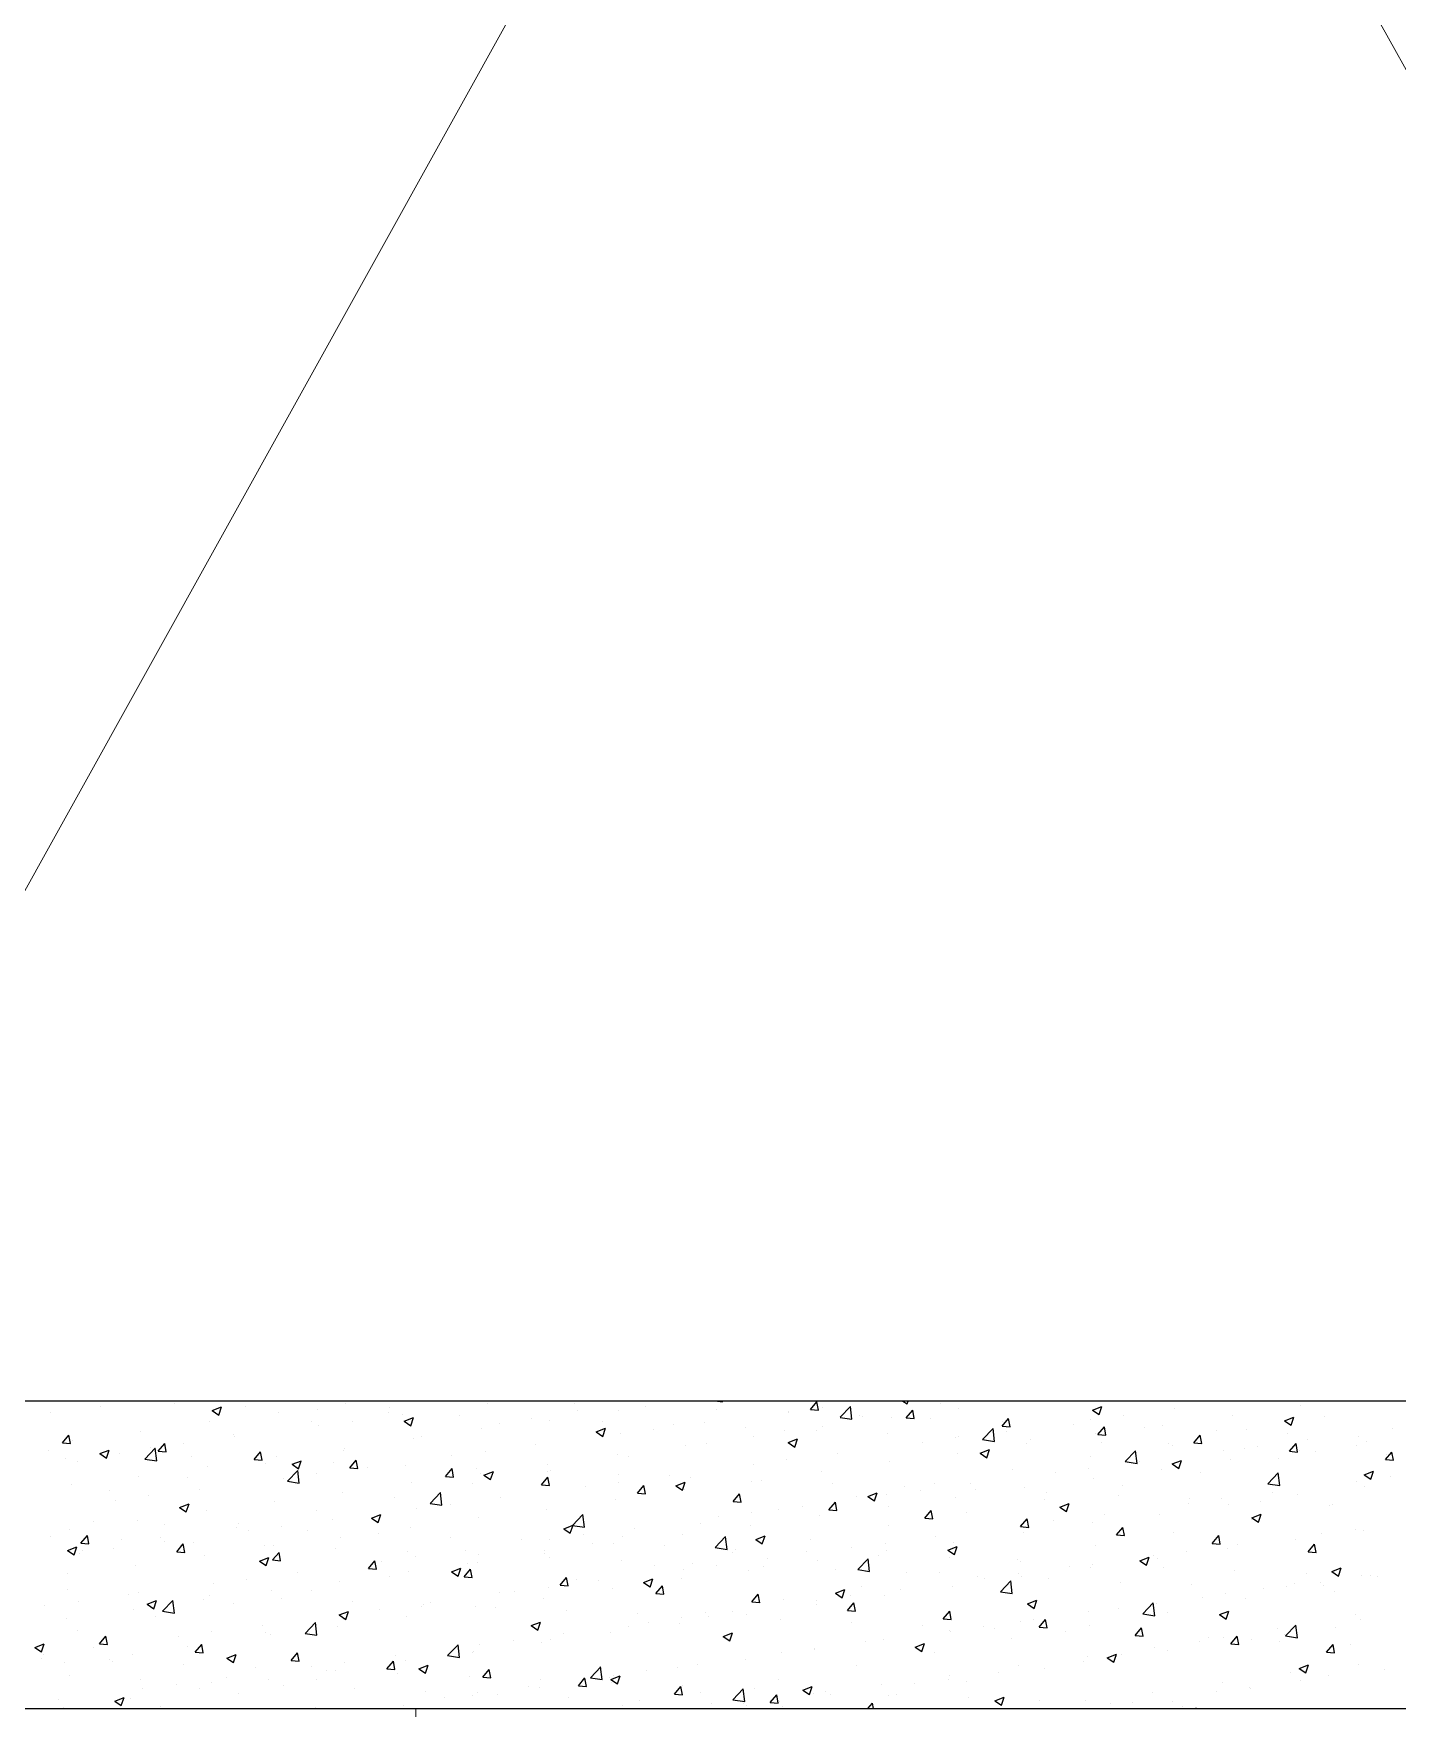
# Model space of a CAD drawing. Header units: millimetres. Extents: x 331487 to 517269, y 198509 to 399936.
# Drawn here: x 398409 to 399430, y 377744 to 378998 of the extents above; entities that cross this region are included whole.
import ezdxf

# ---------------------------------------------------------------- set-up
doc = ezdxf.new("R2010")
doc.units = ezdxf.units.MM
doc.header["$MEASUREMENT"] = 0
doc.layers.add('BEAM', color=1, linetype='Continuous', lineweight=5)
doc.layers.add('COLUMN', color=6, linetype='Continuous')

msp = doc.modelspace()

# ---------------------------------------------------------------- linework, layer by layer
at = {"layer": 'BEAM', "ltscale": 250}
for p, q in [((398190.1, 377974), (399990.1, 381214)), ((398190.1, 381214), (399990.1, 377974))]:
    msp.add_line(p, q, dxfattribs=at)
at = {"layer": 'BEAM'}
msp.add_line((398695.1, 376394), (398695.1, 377744), dxfattribs=at)
at = {"layer": 'COLUMN'}
for p, q in [((399990.1, 377974), (398190.1, 377974)), ((397960.1, 377744), (400220.1, 377744))]:
    msp.add_line(p, q, dxfattribs=at)
at = {"layer": 'COLUMN', "color": 2, "linetype": 'Continuous'}
for p, q in [((398459.5, 377970.4), (398459.5, 377970.4)), ((398514.5, 377972.2), (398514.5, 377972.2)), ((398542.8, 377967.1), (398549.8, 377969.8)), ((398547.7, 377963.7), (398549.8, 377969.8)), ((398567.9, 377970), (398567.9, 377970)), ((398621.3, 377967.7), (398621.3, 377967.7)), ((398642.7, 377972.1), (398642.7, 377972.1)), ((398675.5, 377969.2), (398675.5, 377969.2)), ((398748.5, 377972.5), (398748.5, 377972.5)), ((398813.7, 377972.1), (398813.7, 377972.1)), ((398867.1, 377969.9), (398867.1, 377969.9)), ((398921, 377974), (398924.8, 377973.7)), ((398924.8, 377973.7), (398924.7, 377974)), ((398990.6, 377967.9), (398995.4, 377973.7)), ((398990.6, 377967.9), (398996.5, 377967.4)), ((398996.5, 377967.4), (398995.4, 377973.7)), ((398999.3, 377969.5), (398999.3, 377969.5)), ((399012.7, 377962), (399020.5, 377970.1)), ((399021.6, 377960.6), (399020.5, 377970.1)), ((399059.8, 377974), (399062.9, 377972)), ((399062.9, 377972), (399063.6, 377974)), ((399087.6, 377972.3), (399087.6, 377972.3)), ((399101.6, 377968.4), (399101.6, 377968.4)), ((399201.6, 377967.3), (399208.6, 377970)), ((399206.6, 377964), (399208.6, 377970)), ((399263, 377968.3), (399263, 377968.3)), ((399357.5, 377970.6), (399357.5, 377970.6)), ((398421.6, 377965.4), (398421.6, 377965.4)), ((398540.8, 377958.7), (398540.8, 377958.7)), ((398542.8, 377967.1), (398547.7, 377963.7)), ((398592.2, 377965.7), (398592.2, 377965.7)), ((398617.2, 377959.2), (398617.2, 377959.2)), ((398622.4, 377955.9), (398622.4, 377955.9)), ((398647.5, 377959.2), (398647.5, 377959.2)), ((398674.7, 377965.4), (398674.7, 377965.4)), ((398685.3, 377964.2), (398685.3, 377964.2)), ((398686.5, 377959.1), (398693.5, 377961.8)), ((398686.5, 377959.1), (398691.4, 377955.7)), ((398691.4, 377955.7), (398693.5, 377961.8)), ((398728, 377963.2), (398728, 377963.2)), ((398757.8, 377957.3), (398757.8, 377957.3)), ((398781.4, 377960.9), (398781.4, 377960.9)), ((398795.3, 377959.8), (398795.3, 377959.8)), ((398816.1, 377967.3), (398816.1, 377967.3)), ((398834.8, 377958.7), (398834.8, 377958.7)), ((398847.2, 377967.3), (398847.2, 377967.3)), ((398888.2, 377956.4), (398888.2, 377956.4)), ((398911.2, 377957.9), (398911.2, 377957.9)), ((398920.5, 377967.6), (398920.5, 377967.6)), ((398973.9, 377965.3), (398973.9, 377965.3)), ((398974.3, 377966.2), (398974.3, 377966.2)), ((399012.7, 377961.9), (399021.6, 377960.6)), ((399027.2, 377963.1), (399027.2, 377963.1)), ((399029.2, 377962.3), (399029.2, 377962.3)), ((399051.1, 377962), (399051.1, 377962)), ((399062.3, 377961.7), (399067.1, 377967.4)), ((399062.3, 377961.7), (399068.3, 377961.1)), ((399068.3, 377961.1), (399067.1, 377967.4)), ((399080.6, 377960.8), (399080.6, 377960.8)), ((399134, 377955.4), (399138.8, 377961.1)), ((399134, 377958.6), (399134, 377958.6)), ((399134, 377955.4), (399140, 377954.9)), ((399140, 377954.9), (399138.8, 377961.1)), ((399187.4, 377956.3), (399187.4, 377956.3)), ((399200.1, 377960), (399200.1, 377960)), ((399201.6, 377967.3), (399206.6, 377964)), ((399225.2, 377963.3), (399225.2, 377963.3)), ((399254.2, 377956), (399254.2, 377956)), ((399306.1, 377963.5), (399306.1, 377963.5)), ((399345.3, 377959.3), (399352.3, 377962)), ((399345.3, 377959.3), (399350.3, 377956)), ((399350.3, 377956), (399352.3, 377962)), ((399375, 377962.7), (399375, 377962.7)), ((398430.6, 377942.9), (398435.4, 377948.7)), ((398430.6, 377942.9), (398436.6, 377942.4)), ((398436.6, 377942.4), (398435.4, 377948.7)), ((398438.4, 377944.8), (398438.4, 377944.8)), ((398488.9, 377951.2), (398488.9, 377951.2)), ((398521.4, 377942.6), (398521.4, 377942.6)), ((398558.9, 377949.2), (398558.9, 377949.2)), ((398559.3, 377947.6), (398559.3, 377947.6)), ((398693.4, 377946.4), (398693.4, 377946.4)), ((398699.5, 377947.3), (398699.5, 377947.3)), ((398744.7, 377953.4), (398744.7, 377953.4)), ((398830.2, 377951.1), (398837.2, 377953.8)), ((398830.2, 377951.1), (398835.2, 377947.7)), ((398835.2, 377947.7), (398837.2, 377953.8)), ((398848.2, 377949.7), (398848.2, 377949.7)), ((398873.3, 377952.9), (398873.3, 377952.9)), ((398941.6, 377954.2), (398941.6, 377954.2)), ((398947.8, 377947.4), (398947.8, 377947.4)), ((398970.9, 377952.3), (398970.9, 377952.3)), ((398973.9, 377943.1), (398980.9, 377945.8)), ((398973.9, 377943.1), (398978.9, 377939.7)), ((398978.9, 377939.7), (398980.9, 377945.8)), ((398994.9, 377951.9), (398994.9, 377951.9)), ((398999.8, 377954.9), (398999.8, 377954.9)), ((399048.3, 377949.7), (399048.3, 377949.7)), ((399074.1, 377943.4), (399074.1, 377943.4)), ((399099.1, 377946.7), (399099.1, 377946.7)), ((399101.7, 377947.4), (399101.7, 377947.4)), ((399119.4, 377945.4), (399127.2, 377953.5)), ((399119.4, 377945.4), (399128.3, 377944)), ((399128.3, 377944), (399127.2, 377953.5)), ((399137, 377951.7), (399137, 377951.7)), ((399152.3, 377942.6), (399152.3, 377942.6)), ((399155.1, 377945.1), (399155.1, 377945.1)), ((399203.7, 377949.6), (399203.7, 377949.6)), ((399205.7, 377949.1), (399210.6, 377954.9)), ((399205.7, 377949.1), (399211.7, 377948.6)), ((399208.5, 377942.9), (399208.5, 377942.9)), ((399211.7, 377948.6), (399210.6, 377954.9)), ((399240.8, 377954.1), (399240.8, 377954.1)), ((399258.4, 377942.7), (399258.4, 377942.7)), ((399277.5, 377942.8), (399282.3, 377948.6)), ((399277.5, 377942.8), (399283.4, 377942.3)), ((399283.4, 377942.3), (399282.3, 377948.6)), ((399294.2, 377951.8), (399294.2, 377951.8)), ((399316.7, 377952.7), (399316.7, 377952.7)), ((399347.5, 377949.6), (399347.5, 377949.6)), ((399362.8, 377945.4), (399362.8, 377945.4)), ((399400.9, 377947.3), (399400.9, 377947.3)), ((399406.8, 377943.7), (399406.8, 377943.7)), ((399425.9, 377953.7), (399425.9, 377953.7)), ((398420.1, 377937.1), (398420.1, 377937.1)), ((398433.2, 377931), (398433.2, 377931)), ((398458.7, 377934.8), (398465.7, 377937.5)), ((398458.7, 377934.8), (398463.7, 377931.5)), ((398463.7, 377931.5), (398465.7, 377937.5)), ((398473.5, 377934.8), (398473.5, 377934.8)), ((398492.3, 377930.7), (398500.1, 377938.9)), ((398492.3, 377930.7), (398501.2, 377929.4)), ((398496.4, 377939.3), (398496.4, 377939.3)), ((398501.2, 377929.4), (398500.1, 377938.9)), ((398500.5, 377939.2), (398500.5, 377939.2)), ((398502.3, 377936.6), (398507.2, 377942.4)), ((398502.3, 377936.6), (398508.3, 377936.1)), ((398508.3, 377936.1), (398507.2, 377942.4)), ((398526.9, 377932.6), (398526.9, 377932.6)), ((398574.1, 377930.4), (398578.9, 377936.1)), ((398574.1, 377930.4), (398580.1, 377929.9)), ((398580.1, 377929.8), (398578.9, 377936.1)), ((398580.3, 377930.3), (398580.3, 377930.3)), ((398591, 377932.5), (398591, 377932.5)), ((398641.1, 377937.3), (398641.1, 377937.3)), ((398641.5, 377938.9), (398641.5, 377938.9)), ((398722.2, 377933.1), (398722.2, 377933.1)), ((398747.2, 377936.3), (398747.2, 377936.3)), ((398785.1, 377941.3), (398785.1, 377941.3)), ((398846, 377934), (398846, 377934)), ((398854.3, 377932.3), (398854.3, 377932.3)), ((398897.3, 377941), (398897.3, 377941)), ((398912.6, 377942.3), (398912.6, 377942.3)), ((398973, 377930.1), (398973, 377930.1)), ((399010.9, 377935.1), (399010.9, 377935.1)), ((399100.4, 377935.1), (399100.4, 377935.1)), ((399117.6, 377935.1), (399124.6, 377937.8)), ((399117.6, 377935.1), (399122.6, 377931.7)), ((399122.6, 377931.7), (399124.6, 377937.8)), ((399200.1, 377932.7), (399200.1, 377932.7)), ((399226.2, 377928.8), (399233.9, 377937)), ((399235, 377927.5), (399233.9, 377937)), ((399261.9, 377940.6), (399261.9, 377940.6)), ((399299.9, 377937.2), (399299.9, 377937.2)), ((399304.9, 377930.2), (399304.9, 377930.2)), ((399315.2, 377938.4), (399315.2, 377938.4)), ((399324.9, 377940.4), (399324.9, 377940.4)), ((399340.7, 377930.8), (399340.7, 377930.8)), ((399349.2, 377936.6), (399354, 377942.3)), ((399349.2, 377936.6), (399355.2, 377936)), ((399355.2, 377936), (399354, 377942.3)), ((399356.3, 377937.3), (399356.3, 377937.3)), ((399368.6, 377936.1), (399368.6, 377936.1)), ((399399, 377940.8), (399399, 377940.8)), ((399420.9, 377930.3), (399425.7, 377936)), ((399420.9, 377930.3), (399426.9, 377929.8)), ((399422, 377933.9), (399422, 377933.9)), ((399426.9, 377929.8), (399425.7, 377936)), ((398442.2, 377929.2), (398442.2, 377929.2)), ((398487.7, 377917.9), (398487.7, 377917.9)), ((398539.6, 377925.4), (398539.6, 377925.4)), ((398582.8, 377927.3), (398582.8, 377927.3)), ((398599.1, 377914.2), (398606.9, 377922.3)), ((398602.5, 377926.8), (398609.5, 377929.5)), ((398602.5, 377926.8), (398607.4, 377923.5)), ((398607.9, 377912.8), (398606.8, 377922.3)), ((398607.4, 377923.5), (398609.4, 377929.5)), ((398621.2, 377919.8), (398621.2, 377919.8)), ((398633.7, 377928.1), (398633.7, 377928.1)), ((398645.8, 377924.1), (398650.6, 377929.8)), ((398645.8, 377924.1), (398651.8, 377923.6)), ((398651.8, 377923.6), (398650.6, 377929.8)), ((398659, 377924.7), (398659, 377924.7)), ((398687.1, 377925.8), (398687.1, 377925.8)), ((398717.5, 377917.8), (398722.3, 377923.6)), ((398717.5, 377917.8), (398723.5, 377917.3)), ((398723.5, 377917.3), (398722.3, 377923.6)), ((398740.4, 377923.5), (398740.4, 377923.5)), ((398743.5, 377920.1), (398743.5, 377920.1)), ((398746.2, 377918.8), (398753.2, 377921.5)), ((398746.2, 377918.8), (398751.1, 377915.5)), ((398751.1, 377915.5), (398753.2, 377921.5)), ((398793.8, 377921.3), (398793.8, 377921.3)), ((398794, 377926.5), (398794, 377926.5)), ((398796, 377922.3), (398796, 377922.3)), ((398847.2, 377919), (398847.2, 377919)), ((398884.8, 377918.5), (398884.8, 377918.5)), ((398948, 377926.8), (398948, 377926.8)), ((398998.6, 377921.7), (398998.6, 377921.7)), ((399049.9, 377928.7), (399049.9, 377928.7)), ((399141.7, 377922.7), (399141.7, 377922.7)), ((399173.8, 377920.6), (399173.8, 377920.6)), ((399198.9, 377923.9), (399198.9, 377923.9)), ((399226.1, 377928.8), (399235, 377927.5)), ((399236.7, 377928.8), (399236.7, 377928.8)), ((399253, 377922.7), (399253, 377922.7)), ((399261.3, 377927.1), (399268.3, 377929.7)), ((399261.3, 377927.1), (399266.3, 377923.7)), ((399266.3, 377923.7), (399268.3, 377929.7)), ((399282.3, 377920.8), (399282.3, 377920.8)), ((399332.9, 377912.3), (399340.7, 377920.4)), ((399341.8, 377910.9), (399340.7, 377920.4)), ((399405, 377919), (399412, 377921.7)), ((399405, 377919), (399410, 377915.7)), ((399410, 377915.7), (399412, 377921.7)), ((399424.7, 377917.6), (399424.7, 377917.6)), ((398437.2, 377911.5), (398437.2, 377911.5)), ((398466.2, 377907.2), (398466.2, 377907.2)), ((398524.5, 377917.2), (398524.5, 377917.2)), ((398533, 377908.1), (398533, 377908.1)), ((398596.1, 377916.5), (398596.1, 377916.5)), ((398599.1, 377914.2), (398607.9, 377912.8)), ((398640.2, 377905.6), (398640.2, 377905.6)), ((398692.2, 377913.1), (398692.2, 377913.1)), ((398705.8, 377897.6), (398713.6, 377905.8)), ((398714.7, 377896.2), (398713.6, 377905.7)), ((398737.6, 377912.3), (398737.6, 377912.3)), ((398789.3, 377911.5), (398794.1, 377917.3)), ((398789.3, 377911.5), (398795.2, 377911)), ((398795.2, 377911), (398794.1, 377917.3)), ((398821.9, 377910.2), (398821.9, 377910.2)), ((398847, 377913.5), (398847, 377913.5)), ((398861, 377905.3), (398865.8, 377911)), ((398861, 377905.3), (398867, 377904.8)), ((398867, 377904.7), (398865.8, 377911)), ((398889.9, 377910.8), (398896.9, 377913.5)), ((398889.9, 377910.8), (398894.9, 377907.5)), ((398894.8, 377907.5), (398896.9, 377913.5)), ((398896.1, 377907.8), (398896.1, 377907.8)), ((398900.6, 377916.8), (398900.6, 377916.8)), ((398946.6, 377914.2), (398946.6, 377914.2)), ((398954, 377914.5), (398954, 377914.5)), ((399007.3, 377912.3), (399007.3, 377912.3)), ((399033.6, 377902.8), (399040.6, 377905.5)), ((399038.6, 377899.5), (399040.6, 377905.5)), ((399060.7, 377910), (399060.7, 377910)), ((399072.8, 377907.3), (399072.8, 377907.3)), ((399083.4, 377912.7), (399083.4, 377912.7)), ((399110.7, 377912.2), (399110.7, 377912.2)), ((399114.1, 377907.8), (399114.1, 377907.8)), ((399151.1, 377909.3), (399151.1, 377909.3)), ((399167.5, 377905.5), (399167.5, 377905.5)), ((399202.5, 377916.3), (399202.5, 377916.3)), ((399224, 377910.7), (399224, 377910.7)), ((399332.9, 377912.3), (399341.8, 377910.9)), ((399336.5, 377906), (399336.5, 377906)), ((399399.6, 377914.3), (399399.6, 377914.3)), ((399405.6, 377910.4), (399405.6, 377910.4)), ((398470.1, 377899.9), (398470.1, 377899.9)), ((398495.1, 377903.2), (398495.1, 377903.2)), ((398518.4, 377894.6), (398525.4, 377897.3)), ((398518.4, 377894.6), (398523.4, 377891.2)), ((398523.4, 377891.2), (398525.4, 377897.3)), ((398589.7, 377899.2), (398589.7, 377899.2)), ((398679.3, 377902.3), (398679.3, 377902.3)), ((398695.9, 377893.6), (398695.9, 377893.6)), ((398705.8, 377897.6), (398714.7, 377896.2)), ((398720.9, 377896.9), (398720.9, 377896.9)), ((398758.8, 377901.9), (398758.8, 377901.9)), ((398792.8, 377893.2), (398792.8, 377893.2)), ((398844.8, 377900.7), (398844.8, 377900.7)), ((398932.7, 377899), (398937.5, 377904.7)), ((398932.7, 377899), (398938.7, 377898.5)), ((398938.7, 377898.5), (398937.5, 377904.7)), ((398966.8, 377892.7), (398966.8, 377892.7)), ((398984.6, 377895.6), (398984.6, 377895.6)), ((399004.4, 377892.7), (399009.3, 377898.5)), ((399004.4, 377892.7), (399010.4, 377892.2)), ((399010.4, 377892.2), (399009.3, 377898.5)), ((399025.1, 377902.7), (399025.1, 377902.7)), ((399033.6, 377902.8), (399038.6, 377899.5)), ((399047.8, 377904), (399047.8, 377904)), ((399048.7, 377895.4), (399048.7, 377895.4)), ((399099.2, 377901.8), (399099.2, 377901.8)), ((399165.7, 377900.7), (399165.7, 377900.7)), ((399177.3, 377894.8), (399184.3, 377897.5)), ((399177.3, 377894.8), (399182.3, 377891.4)), ((399182.3, 377891.4), (399184.3, 377897.5)), ((399220.9, 377903.2), (399220.9, 377903.2)), ((399273.6, 377897.7), (399273.6, 377897.7)), ((399274.3, 377901), (399274.3, 377901)), ((399298.6, 377901), (399298.6, 377901)), ((399303.7, 377897), (399303.7, 377897)), ((399327.6, 377898.7), (399327.6, 377898.7)), ((399355.1, 377904), (399355.1, 377904)), ((399378.9, 377895.8), (399378.9, 377895.8)), ((399381, 377896.5), (399381, 377896.5)), ((398454.1, 377883.7), (398454.1, 377883.7)), ((398486.5, 377884.6), (398486.5, 377884.6)), ((398507.4, 377881.5), (398507.4, 377881.5)), ((398538.4, 377892.1), (398538.4, 377892.1)), ((398562.7, 377882.3), (398562.7, 377882.3)), ((398594.8, 377880.3), (398594.8, 377880.3)), ((398621, 377892.3), (398621, 377892.3)), ((398632.7, 377885.3), (398632.7, 377885.3)), ((398662.1, 377886.6), (398669.1, 377889.3)), ((398662.1, 377886.6), (398667.1, 377883.2)), ((398667.1, 377883.2), (398669.1, 377889.3)), ((398742.3, 377886.8), (398742.3, 377886.8)), ((398805.9, 377878.6), (398812.9, 377881.3)), ((398810.8, 377875.2), (398812.9, 377881.3)), ((398812.5, 377881.1), (398820.3, 377889.2)), ((398812.5, 377881.1), (398821.4, 377879.7)), ((398821.4, 377879.7), (398820.3, 377889.2)), ((398908.5, 377882.6), (398908.5, 377882.6)), ((398921.7, 377887.4), (398921.7, 377887.4)), ((398945.4, 377880.9), (398945.4, 377880.9)), ((398946.7, 377890.7), (398946.7, 377890.7)), ((398997.3, 377888.4), (398997.3, 377888.4)), ((399049.1, 377880.7), (399049.1, 377880.7)), ((399076.2, 377886.4), (399081, 377892.2)), ((399076.2, 377886.4), (399082.1, 377885.9)), ((399082.1, 377885.9), (399081, 377892.2)), ((399107.4, 377890.7), (399107.4, 377890.7)), ((399147.5, 377881.1), (399147.5, 377881.1)), ((399147.9, 377880.2), (399152.7, 377885.9)), ((399147.9, 377880.2), (399153.9, 377879.6)), ((399153.9, 377879.6), (399152.7, 377885.9)), ((399172.5, 377884.4), (399172.5, 377884.4)), ((399201.3, 377883.1), (399201.3, 377883.1)), ((399210.4, 377889.4), (399210.4, 377889.4)), ((399251.8, 377889.5), (399251.8, 377889.5)), ((399320.5, 377885.8), (399320.5, 377885.8)), ((399321, 377886.8), (399328, 377889.5)), ((399321, 377886.8), (399326, 377883.4)), ((399326, 377883.4), (399328, 377889.5)), ((398421.8, 377872.5), (398421.8, 377872.5)), ((398435.9, 377878.2), (398435.9, 377878.2)), ((398444.5, 377867.7), (398449.3, 377873.5)), ((398444.5, 377867.7), (398450.5, 377867.2)), ((398450.5, 377867.2), (398449.3, 377873.4)), ((398475.1, 377870.3), (398475.1, 377870.3)), ((398504.4, 377872.2), (398504.4, 377872.2)), ((398506.7, 377868.7), (398506.7, 377868.7)), ((398528.5, 377868), (398528.5, 377868)), ((398560.8, 377879.2), (398560.8, 377879.2)), ((398569.8, 377877), (398569.8, 377877)), ((398614.2, 377877), (398614.2, 377877)), ((398639, 377872.3), (398639, 377872.3)), ((398667.6, 377874.7), (398667.6, 377874.7)), ((398691, 377879.8), (398691, 377879.8)), ((398721, 377872.4), (398721, 377872.4)), ((398774.3, 377870.2), (398774.3, 377870.2)), ((398795.6, 377870.8), (398795.6, 377870.8)), ((398805.9, 377878.6), (398810.8, 377875.2)), ((398820.7, 377874.1), (398820.7, 377874.1)), ((398827.7, 377867.9), (398827.7, 377867.9)), ((398843.5, 377867.4), (398843.5, 377867.4)), ((398850.2, 377872.6), (398850.2, 377872.6)), ((398858.5, 377879), (398858.5, 377879)), ((398894.9, 377874.5), (398894.9, 377874.5)), ((398919.2, 377864.5), (398927, 377872.7)), ((398928.1, 377863.1), (398927, 377872.6)), ((398949.6, 377870.6), (398956.6, 377873.2)), ((398949.6, 377870.6), (398954.5, 377867.2)), ((398954.5, 377867.2), (398956.6, 377873.2)), ((398990.7, 377870.7), (398990.7, 377870.7)), ((399046.5, 377867.8), (399046.5, 377867.8)), ((399084.4, 377872.8), (399084.4, 377872.8)), ((399098, 377868.5), (399098, 377868.5)), ((399149.9, 377876), (399149.9, 377876)), ((399219.6, 377873.9), (399224.4, 377879.6)), ((399219.6, 377873.9), (399225.6, 377873.4)), ((399225.6, 377873.4), (399224.4, 377879.6)), ((399262.2, 377875.7), (399262.2, 377875.7)), ((399291.3, 377867.6), (399296.2, 377873.4)), ((399291.3, 377867.6), (399297.3, 377867.1)), ((399297.3, 377867.1), (399296.2, 377873.4)), ((399353.8, 377870.7), (399353.8, 377870.7)), ((399373.3, 377874.9), (399373.3, 377874.9)), ((399398.4, 377878.2), (399398.4, 377878.2)), ((399404.3, 377877.1), (399404.3, 377877.1)), ((398434.4, 377862.3), (398441.4, 377865)), ((398434.4, 377862.3), (398439.4, 377859)), ((398439.4, 377859), (398441.4, 377865)), ((398443.8, 377860.4), (398443.8, 377860.4)), ((398446, 377862.2), (398446, 377862.2)), ((398468.8, 377863.7), (398468.8, 377863.7)), ((398516.2, 377861.4), (398521, 377867.2)), ((398516.2, 377861.4), (398522.2, 377860.9)), ((398522.2, 377860.9), (398521, 377867.2)), ((398537.2, 377858.8), (398537.2, 377858.8)), ((398578.1, 377854.3), (398585.1, 377857)), ((398581.9, 377865.8), (398581.9, 377865.8)), ((398583.1, 377851), (398585.1, 377857)), ((398588, 377855.2), (398592.8, 377860.9)), ((398588, 377855.2), (398593.9, 377854.6)), ((398588.5, 377865.9), (398588.5, 377865.9)), ((398593.9, 377854.6), (398592.8, 377860.9)), ((398635.3, 377863.5), (398635.3, 377863.5)), ((398688.7, 377861.3), (398688.7, 377861.3)), ((398694.6, 377857.5), (398694.6, 377857.5)), ((398732.5, 377862.5), (398732.5, 377862.5)), ((398742, 377859), (398742, 377859)), ((398791.6, 377859.9), (398791.6, 377859.9)), ((398791.8, 377862.6), (398791.8, 377862.6)), ((398795.4, 377856.8), (398795.4, 377856.8)), ((398881.1, 377865.7), (398881.1, 377865.7)), ((398919.2, 377864.5), (398928.1, 377863.1)), ((398932.4, 377860.7), (398932.4, 377860.7)), ((398934.5, 377863.4), (398934.5, 377863.4)), ((398958.3, 377856.2), (398958.3, 377856.2)), ((398987.9, 377861.2), (398987.9, 377861.2)), ((398996.1, 377855.1), (398996.1, 377855.1)), ((399021.4, 377864.5), (399021.4, 377864.5)), ((399026, 377848), (399033.8, 377856.1)), ((399034.8, 377846.6), (399033.7, 377856.1)), ((399041.3, 377858.9), (399041.3, 377858.9)), ((399047.5, 377862.1), (399047.5, 377862.1)), ((399093.3, 377862.5), (399100.3, 377865.2)), ((399093.3, 377862.5), (399098.3, 377859.2)), ((399094.6, 377856.7), (399094.6, 377856.7)), ((399098.3, 377859.2), (399100.3, 377865.2)), ((399145.6, 377855.7), (399145.6, 377855.7)), ((399203.9, 377865.7), (399203.9, 377865.7)), ((399237, 377854.5), (399244, 377857.2)), ((399242, 377851.2), (399244, 377857.2)), ((399247.3, 377858.3), (399247.3, 377858.3)), ((399250.6, 377856.2), (399250.6, 377856.2)), ((399272.3, 377861.6), (399272.3, 377861.6)), ((399302.5, 377863.7), (399302.5, 377863.7)), ((399310.2, 377866.6), (399310.2, 377866.6)), ((399363.1, 377861.3), (399367.9, 377867.1)), ((399363.1, 377861.3), (399369, 377860.8)), ((399369, 377860.8), (399367.9, 377867.1)), ((398434.7, 377844.9), (398434.7, 377844.9)), ((398485.2, 377851.3), (398485.2, 377851.3)), ((398578.1, 377854.3), (398583.1, 377851)), ((398606.4, 377845.9), (398606.4, 377845.9)), ((398659.7, 377848.9), (398664.5, 377854.6)), ((398659.7, 377848.9), (398665.7, 377848.4)), ((398665.7, 377848.3), (398664.5, 377854.6)), ((398669.6, 377854.2), (398669.6, 377854.2)), ((398675.2, 377842.6), (398675.2, 377842.6)), ((398689.8, 377846.5), (398689.8, 377846.5)), ((398721.8, 377846.3), (398728.8, 377849)), ((398721.8, 377846.3), (398726.8, 377843)), ((398726.8, 377843), (398728.8, 377849)), ((398731.4, 377842.6), (398736.2, 377848.3)), ((398731.4, 377842.6), (398737.4, 377842.1)), ((398733.5, 377852.6), (398733.5, 377852.6)), ((398737.4, 377842.1), (398736.2, 377848.3)), ((398741.1, 377853.5), (398741.1, 377853.5)), ((398848.8, 377854.5), (398848.8, 377854.5)), ((398874.1, 377850.7), (398874.1, 377850.7)), ((398895.4, 377847.9), (398895.4, 377847.9)), ((398902.2, 377852.2), (398902.2, 377852.2)), ((398920.4, 377851.2), (398920.4, 377851.2)), ((398944.2, 377847.6), (398944.2, 377847.6)), ((398955.6, 377850), (398955.6, 377850)), ((399009, 377847.7), (399009, 377847.7)), ((399025.9, 377848), (399034.8, 377846.6)), ((399062.3, 377845.5), (399062.3, 377845.5)), ((399087.3, 377845.7), (399087.3, 377845.7)), ((399115.7, 377843.2), (399115.7, 377843.2)), ((399146.2, 377845), (399146.2, 377845)), ((399148, 377854.4), (399148, 377854.4)), ((399148.7, 377842.7), (399148.7, 377842.7)), ((399184.1, 377850), (399184.1, 377850)), ((399200, 377849.8), (399200, 377849.8)), ((399201.4, 377852.1), (399201.4, 377852.1)), ((399237, 377854.5), (399242, 377851.2)), ((399254.8, 377849.9), (399254.8, 377849.9)), ((399308.2, 377847.6), (399308.2, 377847.6)), ((399361.6, 377845.4), (399361.6, 377845.4)), ((399380.7, 377846.5), (399387.7, 377849.2)), ((399380.7, 377846.5), (399385.7, 377843.2)), ((399385.7, 377843.2), (399387.7, 377849.2)), ((399403.1, 377843.8), (399403.1, 377843.8)), ((399409.9, 377843.7), (399409.9, 377843.7)), ((399414.9, 377843.1), (399414.9, 377843.1)), ((398434.2, 377832.9), (398434.2, 377832.9)), ((398487.5, 377830.6), (398487.5, 377830.6)), ((398543.5, 377837.6), (398543.5, 377837.6)), ((398568.5, 377840.9), (398568.5, 377840.9)), ((398587.3, 377832.6), (398587.3, 377832.6)), ((398616.9, 377832.6), (398616.9, 377832.6)), ((398637.8, 377839), (398637.8, 377839)), ((398757.5, 377830.7), (398757.5, 377830.7)), ((398769.3, 377831.3), (398769.3, 377831.3)), ((398794.4, 377834.6), (398794.4, 377834.6)), ((398803.1, 377836.3), (398807.9, 377842.1)), ((398803.1, 377836.3), (398809.1, 377835.8)), ((398809.1, 377835.8), (398807.9, 377842.1)), ((398815.8, 377840.7), (398815.8, 377840.7)), ((398832.2, 377839.6), (398832.2, 377839.6)), ((398842.3, 377834.1), (398842.3, 377834.1)), ((398865.5, 377838.3), (398872.5, 377841)), ((398865.5, 377838.3), (398870.5, 377835)), ((398870.5, 377834.9), (398872.5, 377841)), ((398874.9, 377830.1), (398879.7, 377835.8)), ((398874.9, 377830.1), (398880.8, 377829.5)), ((398880.8, 377829.5), (398879.7, 377835.8)), ((398893.7, 377841.2), (398893.7, 377841.2)), ((399009.3, 377830.3), (399016.3, 377833)), ((399009.3, 377830.3), (399014.2, 377826.9)), ((399014.2, 377826.9), (399016.3, 377833)), ((399028.9, 377835.7), (399028.9, 377835.7)), ((399058, 377833.4), (399058, 377833.4)), ((399096.8, 377835.2), (399096.8, 377835.2)), ((399121.2, 377841.7), (399121.2, 377841.7)), ((399132.7, 377831.4), (399140.5, 377839.6)), ((399132.7, 377831.4), (399141.6, 377830)), ((399141.6, 377830), (399140.5, 377839.5)), ((399169.1, 377841), (399169.1, 377841)), ((399222.5, 377838.7), (399222.5, 377838.7)), ((399275.9, 377836.5), (399275.9, 377836.5)), ((399301.3, 377830.4), (399301.3, 377830.4)), ((399329.3, 377834.2), (399329.3, 377834.2)), ((399347, 377835.4), (399347, 377835.4)), ((399352.6, 377837.4), (399352.6, 377837.4)), ((399372.1, 377838.7), (399372.1, 377838.7)), ((399374.7, 377836.1), (399374.7, 377836.1)), ((399382.6, 377831.9), (399382.6, 377831.9)), ((398417.4, 377821), (398417.4, 377821)), ((398442.5, 377824.3), (398442.5, 377824.3)), ((398480.4, 377829.3), (398480.4, 377829.3)), ((398484, 377818), (398484, 377818)), ((398494.1, 377822.1), (398501.1, 377824.8)), ((398494.1, 377822.1), (398499.1, 377818.7)), ((398499.1, 377818.7), (398501.1, 377824.8)), ((398505.6, 377816.8), (398513.4, 377824.9)), ((398514.5, 377815.4), (398513.4, 377824.9)), ((398536, 377825.5), (398536, 377825.5)), ((398540.9, 377828.4), (398540.9, 377828.4)), ((398558.6, 377822.6), (398558.6, 377822.6)), ((398594.3, 377826.1), (398594.3, 377826.1)), ((398647.7, 377823.9), (398647.7, 377823.9)), ((398668.3, 377818), (398668.3, 377818)), ((398699.2, 377820.6), (398699.2, 377820.6)), ((398701.1, 377821.6), (398701.1, 377821.6)), ((398706.2, 377823), (398706.2, 377823)), ((398739.9, 377820.2), (398739.9, 377820.2)), ((398754.5, 377819.4), (398754.5, 377819.4)), ((398790.4, 377826.6), (398790.4, 377826.6)), ((398946.6, 377823.8), (398951.4, 377829.5)), ((398946.6, 377823.8), (398952.6, 377823.3)), ((398952.6, 377823.2), (398951.4, 377829.5)), ((398970.6, 377825.7), (398970.6, 377825.7)), ((398994.9, 377821.8), (398994.9, 377821.8)), ((398995.1, 377825.1), (398995.1, 377825.1)), ((399018.3, 377817.5), (399023.1, 377823.2)), ((399018.3, 377817.5), (399024.3, 377817)), ((399020.2, 377828.4), (399020.2, 377828.4)), ((399024.3, 377817), (399023.1, 377823.2)), ((399046.3, 377828.8), (399046.3, 377828.8)), ((399153, 377822.3), (399160, 377825)), ((399153, 377822.3), (399157.9, 377818.9)), ((399157.9, 377818.9), (399160, 377825)), ((399221, 377818.8), (399221, 377818.8)), ((399239.4, 377814.9), (399247.2, 377823)), ((399246, 377822.1), (399246, 377822.1)), ((399248.3, 377813.5), (399247.2, 377823)), ((399249.3, 377822.9), (399249.3, 377822.9)), ((399283.9, 377827.1), (399283.9, 377827.1)), ((399316.4, 377826.1), (399316.4, 377826.1)), ((398433.5, 377811.6), (398433.5, 377811.6)), ((398500.2, 377812.6), (398500.2, 377812.6)), ((398505.6, 377816.8), (398514.5, 377815.4)), ((398580.1, 377806.4), (398580.1, 377806.4)), ((398612.3, 377800.2), (398620.1, 377808.3)), ((398621.2, 377798.8), (398620.1, 377808.3)), ((398636.6, 377805.7), (398636.6, 377805.7)), ((398637.8, 377814.1), (398644.8, 377816.7)), ((398637.8, 377814.1), (398642.8, 377810.7)), ((398640.8, 377810.6), (398640.8, 377810.6)), ((398642.8, 377810.7), (398644.8, 377816.7)), ((398643.3, 377814.7), (398643.3, 377814.7)), ((398688.5, 377813.2), (398688.5, 377813.2)), ((398781.5, 377806.1), (398788.5, 377808.7)), ((398781.5, 377806.1), (398786.5, 377802.7)), ((398786.5, 377802.7), (398788.5, 377808.7)), ((398807.8, 377817.1), (398807.8, 377817.1)), ((398854, 377805.7), (398854, 377805.7)), ((398861.2, 377814.8), (398861.2, 377814.8)), ((398869.1, 377808.5), (398869.1, 377808.5)), ((398892.5, 377807.9), (398892.5, 377807.9)), ((398894.1, 377811.8), (398894.1, 377811.8)), ((398912.3, 377815.7), (398912.3, 377815.7)), ((398914.6, 377812.6), (398914.6, 377812.6)), ((398932, 377816.8), (398932, 377816.8)), ((398943, 377814.3), (398943, 377814.3)), ((398968, 377810.3), (398968, 377810.3)), ((399021.4, 377808.1), (399021.4, 377808.1)), ((399074.7, 377805.8), (399074.7, 377805.8)), ((399090, 377811.2), (399094.9, 377817)), ((399090, 377811.2), (399096, 377810.7)), ((399096, 377810.7), (399094.9, 377817)), ((399119.9, 377805.5), (399119.9, 377805.5)), ((399147.5, 377809.4), (399147.5, 377809.4)), ((399157.8, 377810.5), (399157.8, 377810.5)), ((399161.8, 377805), (399166.6, 377810.7)), ((399161.8, 377805), (399167.7, 377804.4)), ((399167.7, 377804.4), (399166.6, 377810.7)), ((399198.8, 377816.5), (399198.8, 377816.5)), ((399199.8, 377806.1), (399199.8, 377806.1)), ((399239.4, 377814.9), (399248.3, 377813.5)), ((399258.1, 377816.1), (399258.1, 377816.1)), ((399296.7, 377814.3), (399303.7, 377817)), ((399296.7, 377814.3), (399301.7, 377810.9)), ((399301.7, 377810.9), (399303.7, 377817)), ((399346.1, 377798.3), (399353.9, 377806.4)), ((399355, 377796.9), (399353.9, 377806.4)), ((399398.7, 377814.1), (399398.7, 377814.1)), ((399401.9, 377810.5), (399401.9, 377810.5)), ((398410.1, 377789.8), (398417.1, 377792.5)), ((398415, 377786.5), (398417.1, 377792.5)), ((398441.9, 377802.6), (398441.9, 377802.6)), ((398458.4, 377792.5), (398463.2, 377798.2)), ((398458.4, 377792.5), (398464.4, 377792)), ((398464.3, 377792), (398463.2, 377798.2)), ((398517.2, 377798.1), (398517.2, 377798.1)), ((398534.7, 377792.3), (398534.7, 377792.3)), ((398542.2, 377801.4), (398542.2, 377801.4)), ((398582.5, 377800.6), (398582.5, 377800.6)), ((398586.1, 377799.3), (398586.1, 377799.3)), ((398612.3, 377800.2), (398621.2, 377798.8)), ((398768.1, 377795.2), (398768.1, 377795.2)), ((398789.2, 377793.3), (398789.2, 377793.3)), ((398795.7, 377795.7), (398795.7, 377795.7)), ((398805.9, 377800.2), (398805.9, 377800.2)), ((398841.1, 377800.8), (398841.1, 377800.8)), ((398925.2, 377798), (398932.2, 377800.7)), ((398925.2, 377798), (398930.2, 377794.7)), ((398930.2, 377794.7), (398932.2, 377800.7)), ((399031.7, 377793.9), (399031.7, 377793.9)), ((399045, 377795.5), (399045, 377795.5)), ((399068.9, 377790), (399076, 377792.7)), ((399073.9, 377786.7), (399075.9, 377792.7)), ((399094.9, 377802.2), (399094.9, 377802.2)), ((399095.5, 377801.9), (399095.5, 377801.9)), ((399128.1, 377803.6), (399128.1, 377803.6)), ((399141.4, 377796.1), (399141.4, 377796.1)), ((399181.5, 377801.3), (399181.5, 377801.3)), ((399233.5, 377798.7), (399238.3, 377804.4)), ((399233.5, 377798.7), (399239.5, 377798.2)), ((399234.9, 377799.1), (399234.9, 377799.1)), ((399239.5, 377798.1), (399238.3, 377804.4)), ((399282, 377794.1), (399282, 377794.1)), ((399288.3, 377796.8), (399288.3, 377796.8)), ((399300.1, 377797.1), (399300.1, 377797.1)), ((399305.2, 377792.4), (399310, 377798.1)), ((399305.2, 377792.4), (399311.2, 377791.9)), ((399311.2, 377791.9), (399310, 377798.1)), ((399320.7, 377796), (399320.7, 377796)), ((399340.4, 377804.1), (399340.4, 377804.1)), ((399341.7, 377794.5), (399341.7, 377794.5)), ((399345.7, 377799.3), (399345.7, 377799.3)), ((399346.1, 377798.3), (399355, 377796.9)), ((399351.4, 377804.1), (399351.4, 377804.1)), ((399383.6, 377804.3), (399383.6, 377804.3)), ((399395, 377792.3), (399395, 377792.3)), ((398410.1, 377789.8), (398415, 377786.5)), ((398414.7, 377781.8), (398414.7, 377781.8)), ((398416.2, 377784.8), (398416.2, 377784.8)), ((398454, 377789.8), (398454, 377789.8)), ((398465.9, 377780.6), (398465.9, 377780.6)), ((398482.8, 377784.8), (398482.8, 377784.8)), ((398524.2, 377790.6), (398524.2, 377790.6)), ((398530.1, 377786.2), (398534.9, 377792)), ((398530.1, 377786.2), (398536.1, 377785.7)), ((398536.1, 377785.7), (398534.9, 377791.9)), ((398553.8, 377781.8), (398560.8, 377784.5)), ((398553.8, 377781.8), (398558.8, 377778.5)), ((398558.8, 377778.5), (398560.8, 377784.5)), ((398601.8, 377779.9), (398606.6, 377785.7)), ((398601.8, 377779.9), (398607.8, 377779.4)), ((398607.8, 377779.4), (398606.6, 377785.7)), ((398679.9, 377783.6), (398679.9, 377783.6)), ((398687.3, 377779.9), (398687.3, 377779.9)), ((398719, 377783.7), (398726.8, 377791.8)), ((398719, 377783.7), (398727.9, 377782.3)), ((398727.9, 377782.3), (398726.8, 377791.8)), ((398737.3, 377785.7), (398737.3, 377785.7)), ((398738.7, 377786.9), (398738.7, 377786.9)), ((398743, 377791.9), (398743, 377791.9)), ((398941.8, 377781), (398941.8, 377781)), ((398968.8, 377785.6), (398968.8, 377785.6)), ((398993.7, 377788.5), (398993.7, 377788.5)), ((398993.9, 377788.9), (398993.9, 377788.9)), ((399068.9, 377790), (399073.9, 377786.7)), ((399083.1, 377786.1), (399083.1, 377786.1)), ((399197.6, 377783.2), (399197.6, 377783.2)), ((399212.7, 377782), (399219.7, 377784.7)), ((399212.7, 377782), (399217.6, 377778.7)), ((399217.6, 377778.7), (399219.7, 377784.7)), ((399219.7, 377782.7), (399219.7, 377782.7)), ((399223.7, 377784.1), (399223.7, 377784.1)), ((399248.1, 377789.6), (399248.1, 377789.6)), ((399257.6, 377787.7), (399257.6, 377787.7)), ((399376.9, 377786.1), (399381.8, 377791.9)), ((399376.9, 377786.1), (399382.9, 377785.6)), ((399382.9, 377785.6), (399381.8, 377791.9)), ((398432.3, 377778.4), (398432.3, 377778.4)), ((398435.8, 377768.4), (398435.8, 377768.4)), ((398468.1, 377779.5), (398468.1, 377779.5)), ((398521.4, 377777.3), (398521.4, 377777.3)), ((398574.8, 377775), (398574.8, 377775)), ((398617, 377775.3), (398617, 377775.3)), ((398628.2, 377772.8), (398628.2, 377772.8)), ((398635.4, 377772.4), (398635.4, 377772.4)), ((398642, 377778.6), (398642, 377778.6)), ((398673.6, 377773.7), (398678.4, 377779.4)), ((398673.6, 377773.7), (398679.5, 377773.1)), ((398679.5, 377773.1), (398678.4, 377779.4)), ((398679, 377775.6), (398679, 377775.6)), ((398681.6, 377770.5), (398681.6, 377770.5)), ((398697.5, 377773.8), (398704.5, 377776.5)), ((398697.5, 377773.8), (398702.5, 377770.4)), ((398702.5, 377770.4), (398704.5, 377776.5)), ((398735, 377768.3), (398735, 377768.3)), ((398745.3, 377767.4), (398750.1, 377773.1)), ((398745.3, 377767.4), (398751.3, 377766.9)), ((398751.3, 377766.9), (398750.1, 377773.1)), ((398825.8, 377767.1), (398833.6, 377775.2)), ((398825.8, 377767.1), (398834.7, 377765.7)), ((398834.7, 377765.7), (398833.5, 377775.2)), ((398839.9, 377767.6), (398839.9, 377767.6)), ((398841.2, 377765.8), (398848.2, 377768.5)), ((398842.8, 377769), (398842.8, 377769)), ((398846.2, 377762.4), (398848.2, 377768.5)), ((398867.8, 377772.3), (398867.8, 377772.3)), ((398891.2, 377774.6), (398891.2, 377774.6)), ((398905.7, 377777.3), (398905.7, 377777.3)), ((399024.8, 377776), (399024.8, 377776)), ((399094.3, 377768.6), (399094.3, 377768.6)), ((399131.5, 377771.1), (399131.5, 377771.1)), ((399146.3, 377776.1), (399146.3, 377776.1)), ((399165.4, 377774.1), (399165.4, 377774.1)), ((399194.7, 377779.4), (399194.7, 377779.4)), ((399350.2, 377770.8), (399350.2, 377770.8)), ((399356.4, 377774), (399363.4, 377776.7)), ((399356.4, 377774), (399361.3, 377770.7)), ((399361.3, 377770.7), (399363.4, 377776.7)), ((399378.6, 377769.1), (399378.6, 377769.1)), ((399400.7, 377777.2), (399400.7, 377777.2)), ((399420.5, 377773.1), (399420.5, 377773.1)), ((398489.2, 377766.1), (398489.2, 377766.1)), ((398490.9, 377758.7), (398490.9, 377758.7)), ((398515.9, 377762), (398515.9, 377762)), ((398533.5, 377759), (398533.5, 377759)), ((398542.5, 377763.8), (398542.5, 377763.8)), ((398553.8, 377767), (398553.8, 377767)), ((398562.4, 377755.6), (398562.4, 377755.6)), ((398584.9, 377766), (398584.9, 377766)), ((398595.9, 377761.6), (398595.9, 377761.6)), ((398620.7, 377765.6), (398620.7, 377765.6)), ((398649.3, 377759.3), (398649.3, 377759.3)), ((398702.7, 377757.1), (398702.7, 377757.1)), ((398741.7, 377755.7), (398741.7, 377755.7)), ((398756.1, 377754.8), (398756.1, 377754.8)), ((398779.6, 377760.7), (398779.6, 377760.7)), ((398788, 377760.1), (398788, 377760.1)), ((398788.4, 377766), (398788.4, 377766)), ((398817, 377761.1), (398821.8, 377766.9)), ((398817, 377761.1), (398823, 377760.6)), ((398823, 377760.6), (398821.8, 377766.8)), ((398841.2, 377765.8), (398846.2, 377762.4)), ((398841.7, 377763.7), (398841.7, 377763.7)), ((398888.7, 377754.8), (398893.6, 377760.6)), ((398888.7, 377754.8), (398894.7, 377754.3)), ((398894.7, 377754.3), (398893.5, 377760.6)), ((398895.1, 377761.5), (398895.1, 377761.5)), ((398908.2, 377756), (398908.2, 377756)), ((398932.5, 377750.6), (398940.3, 377758.7)), ((398941.4, 377749.2), (398940.3, 377758.7)), ((398948.5, 377759.2), (398948.5, 377759.2)), ((398966.5, 377766), (398966.5, 377766)), ((398984.9, 377757.8), (398991.9, 377760.5)), ((398984.9, 377757.8), (398989.9, 377754.4)), ((398989.9, 377754.4), (398991.9, 377760.5)), ((398992.5, 377755.2), (398992.5, 377755.2)), ((399001.9, 377757), (399001.9, 377757)), ((399043.8, 377762.2), (399043.8, 377762.2)), ((399055.3, 377754.7), (399055.3, 377754.7)), ((399068.6, 377762.8), (399068.6, 377762.8)), ((399093.6, 377766.1), (399093.6, 377766.1)), ((399107.1, 377764.1), (399107.1, 377764.1)), ((399246.9, 377756.3), (399246.9, 377756.3)), ((399294.4, 377756.5), (399294.4, 377756.5)), ((399298.8, 377763.8), (399298.8, 377763.8)), ((399319.4, 377759.8), (399319.4, 377759.8)), ((399320.2, 377759.1), (399320.2, 377759.1)), ((399357.3, 377764.8), (399357.3, 377764.8)), ((398427.7, 377750.4), (398427.7, 377750.4)), ((398431.1, 377745.1), (398431.1, 377745.1)), ((398469.8, 377749.6), (398476.8, 377752.2)), ((398469.8, 377749.6), (398474.7, 377746.2)), ((398474.7, 377746.2), (398476.8, 377752.2)), ((398481.6, 377751.5), (398481.6, 377751.5)), ((398504.1, 377745.6), (398504.1, 377745.6)), ((398619.9, 377744), (398620.5, 377744.2)), ((398620.4, 377744), (398620.5, 377744.2)), ((398653.6, 377744.1), (398653.6, 377744.1)), ((398686.1, 377746.6), (398686.1, 377746.6)), ((398716.7, 377752.4), (398716.7, 377752.4)), ((398737.4, 377753.7), (398737.4, 377753.7)), ((398809.4, 377752.6), (398809.4, 377752.6)), ((398849.9, 377746), (398849.9, 377746)), ((398862.8, 377750.3), (398862.8, 377750.3)), ((398916.2, 377748.1), (398916.2, 377748.1)), ((398932.5, 377750.6), (398941.4, 377749.2)), ((398940.5, 377747.7), (398940.5, 377747.7)), ((398942.5, 377746.2), (398942.5, 377746.2)), ((398960.5, 377748.6), (398965.3, 377754.3)), ((398960.5, 377748.6), (398966.4, 377748)), ((398966.4, 377748), (398965.3, 377754.3)), ((398967.6, 377749.5), (398967.6, 377749.5)), ((398969.6, 377745.8), (398969.6, 377745.8)), ((398990.5, 377744.1), (398990.5, 377744.1)), ((399005.4, 377754.5), (399005.4, 377754.5)), ((399033.6, 377744), (399037, 377748)), ((399037.7, 377744), (399037, 377748)), ((399048.8, 377754.1), (399048.8, 377754.1)), ((399108.7, 377752.5), (399108.7, 377752.5)), ((399128.6, 377749.8), (399135.6, 377752.5)), ((399128.6, 377749.8), (399133.6, 377746.4)), ((399133.6, 377746.4), (399135.6, 377752.5)), ((399162, 377750.2), (399162, 377750.2)), ((399196.4, 377749.9), (399196.4, 377749.9)), ((399215.4, 377748), (399215.4, 377748)), ((399231.3, 377748.2), (399231.3, 377748.2)), ((399261.9, 377749.1), (399261.9, 377749.1)), ((399268.8, 377745.7), (399268.8, 377745.7)), ((399278.2, 377744), (399279.4, 377744.5)), ((399279.2, 377744), (399279.4, 377744.5))]:
    msp.add_line(p, q, dxfattribs=at)

doc.saveas('drawing.dxf')
